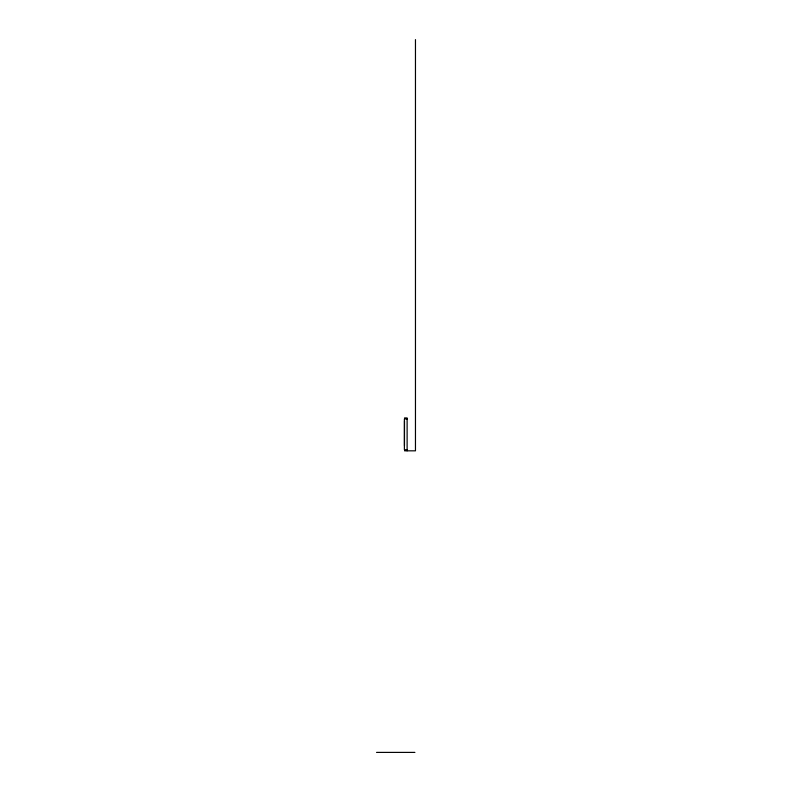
<?xml version="1.0" encoding="UTF-8"?>
<svg xmlns="http://www.w3.org/2000/svg" width="792" height="792" viewBox="0 0 792 792"><rect width="100%" height="100%" fill="white"/><g stroke="black" fill="none" stroke-linecap="round" stroke-linejoin="round"><path stroke-width="1.19" d="M404.484 417.938L407.118 417.928L407.118 450.826M404.484 445.658L404.514 420.988M404.514 418.948L407.118 418.948M404.514 449.727L407.118 449.688M404.514 450.826L415.463 450.826L415.463 39.6M376.537 752.4L414.919 752.4M404.385 418.948L404.385 449.727"/></g></svg>
